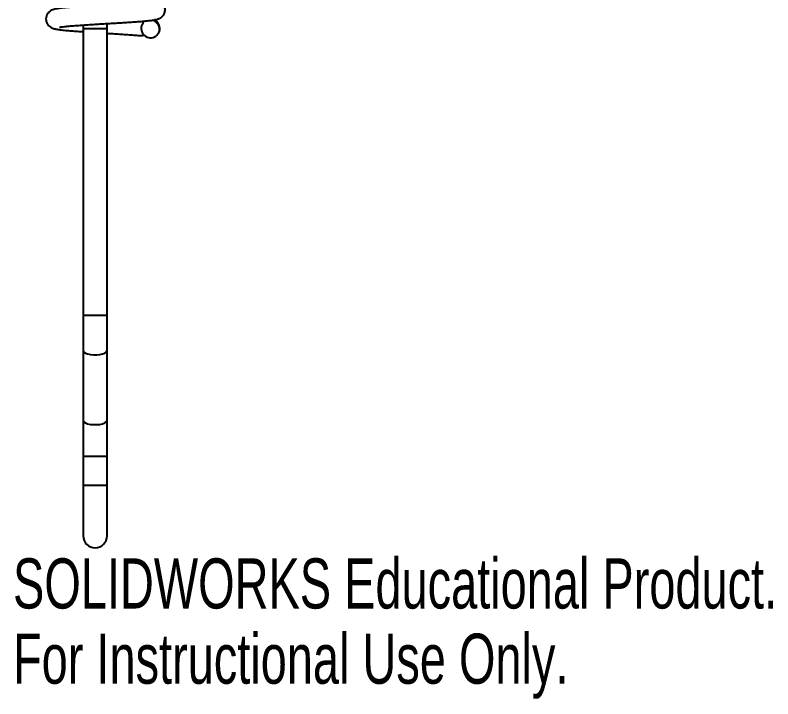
# Model space of a CAD drawing. Header units: centimetres. Extents: x -0.9 to 6.4, y -6.5 to 6.6.
# Drawn here: x -0.86 to 6.45, y -6.46 to 0.13 of the extents above; entities that cross this region are included whole.
import ezdxf

# ---------------------------------------------------------------- set-up
doc = ezdxf.new("R2010")
doc.units = ezdxf.units.CM
doc.styles.add('SLDTEXTSTYLE0', font='TXT', dxfattribs={"width": 0.7})

msp = doc.modelspace()

# ---------------------------------------------------------------- linework, layer by layer
at = {"color": 7, "linetype": 'Continuous', "lineweight": 25}
for p, q in [((-0.2029, 0.0327), (-0.2029, -4.892)), ((-0.2029, 0), (0.0271, 0)), ((0.0271, -4.892), (0.0271, 0.0467)), ((-0.2029, -2.7649), (0.0271, -2.7649)), ((-0.2029, -4.123), (0.0271, -4.123)), ((0.0271, -4.4067), (-0.2029, -4.4067))]:
    msp.add_line(p, q, dxfattribs=at)
at = {"color": 7, "linetype": 'Continuous', "lineweight": 25, "flags": 128}
for points in [[(-0.2029, -3.1069), (-0.2026, -3.1096), (-0.1962, -3.1201), (-0.1818, -3.1296), (-0.1604, -3.1374), (-0.1337, -3.143), (-0.1035, -3.1459), (-0.0722, -3.1459), (-0.0421, -3.143), (-0.0153, -3.1374), (0.0061, -3.1296), (0.0205, -3.1201), (0.0269, -3.1096), (0.0271, -3.1069)], [(-0.2029, -3.781), (-0.2026, -3.7837), (-0.1962, -3.7942), (-0.1818, -3.8037), (-0.1604, -3.8115), (-0.1337, -3.8171), (-0.1035, -3.82), (-0.0722, -3.82), (-0.0421, -3.8171), (-0.0153, -3.8115), (0.0061, -3.8037), (0.0205, -3.7942), (0.0269, -3.7837), (0.0271, -3.781)]]:
    msp.add_lwpolyline(points, dxfattribs=at)
at = {"color": 7, "linetype": 'Continuous', "lineweight": 25}
for centre, radius, start, end in [((0.4464, -0.0001), 0.0897, 126.36275, 66.62409), ((-0.0879, -4.892), 0.115, 180, 0)]:
    msp.add_arc(centre, radius, start, end, dxfattribs=at)
for points, knots in [([(0.0393, 0.2272), (0.0212, 0.2262), (-0.0169, 0.2239), (-0.0742, 0.2205), (-0.1319, 0.217), (-0.1887, 0.2134), (-0.2454, 0.2097), (-0.3011, 0.2056), (-0.3536, 0.2014), (-0.3985, 0.1971), (-0.4349, 0.1927), (-0.4633, 0.1883), (-0.4855, 0.1832), (-0.5025, 0.1778), (-0.5219, 0.1671), (-0.5383, 0.1533), (-0.5532, 0.1323), (-0.5618, 0.1065), (-0.5624, 0.0791), (-0.5556, 0.0548), (-0.5449, 0.0364), (-0.5296, 0.0195), (-0.5089, 0.006), (-0.4845, -0.0027), (-0.4534, -0.0092), (-0.4128, -0.0146), (-0.3613, -0.0199), (-0.3044, -0.0246), (-0.2529, -0.0285), (-0.2173, -0.0309), (-0.2029, -0.0319)], [0, 0, 0, 0, 0.0369743, 0.0777793, 0.1169831, 0.1574367, 0.2003788, 0.2458279, 0.2938013, 0.3431333, 0.3884277, 0.429195, 0.4656047, 0.4985414, 0.5153407, 0.533693, 0.5542543, 0.5749209, 0.5948108, 0.613074, 0.629345, 0.6439965, 0.6711108, 0.7101025, 0.7576816, 0.8142908, 0.8734767, 0.9206618, 0.9677437, 1, 1, 1, 1]), ([(-0.4312, 0.0117), (-0.4299, 0.0119), (-0.4269, 0.0123), (-0.4074, 0.0153), (-0.3796, 0.0185), (-0.3375, 0.0226), (-0.2804, 0.0272), (-0.2121, 0.032), (-0.1408, 0.0366), (-0.0741, 0.0407), (-0.0154, 0.0442), (0.0349, 0.0472), (0.0818, 0.0499), (0.1311, 0.0529), (0.1871, 0.0563), (0.2488, 0.0603), (0.3122, 0.0647), (0.3754, 0.0697), (0.4295, 0.0748), (0.4697, 0.0798), (0.4954, 0.0842), (0.5131, 0.0885), (0.5271, 0.0934), (0.5387, 0.099), (0.5495, 0.1059), (0.5618, 0.1163), (0.5764, 0.1345), (0.5879, 0.1636), (0.5877, 0.1929), (0.581, 0.2149), (0.5727, 0.2311), (0.5595, 0.2473), (0.5466, 0.258), (0.5362, 0.2621), (0.5341, 0.2629)], [0, 0, 0, 0, 0.02625, 0.058246, 0.095881, 0.139231, 0.188356, 0.241513, 0.29002, 0.332645, 0.369293, 0.399886, 0.426229, 0.456928, 0.493109, 0.534859, 0.582262, 0.632192, 0.690523, 0.738872, 0.777085, 0.80507, 0.826303, 0.843428, 0.853901, 0.863831, 0.878945, 0.900892, 0.924376, 0.935182, 0.946155, 0.96101, 0.992029, 1, 1, 1, 1]), ([(0.5328, -0.0247), (0.5341, -0.0096), (0.5368, 0.0205), (0.5073, 0.0561), (0.4826, 0.0737), (0.4711, 0.0792), (0.4693, 0.08)], [0, 0, 0, 0, 0.38637, 0.776609, 0.966169, 1, 1, 1, 1]), ([(0.0271, -0.0466), (0.046, -0.0478), (0.0868, -0.0504), (0.148, -0.0544), (0.2119, -0.0588), (0.2737, -0.0634), (0.3192, -0.0669), (0.3478, -0.0688), (0.3634, -0.0694), (0.3724, -0.0688), (0.3765, -0.068), (0.3767, -0.0667), (0.3768, -0.0664)], [0, 0, 0, 0, 0.111446, 0.239897, 0.373119, 0.524699, 0.693403, 0.783367, 0.865179, 0.933771, 0.989722, 1, 1, 1, 1])]:
    msp.add_open_spline(points, degree=3, knots=knots, dxfattribs=at)

# ---------------------------------------------------------------- texts
at = {"color": 7, "linetype": 'Continuous', "char_height": 0.483362, "attachment_point": 1, "style": 'SLDTEXTSTYLE0'}
for s, insert in [('SOLIDWORKS Educational Product.', (-0.8792, -5.109)), ('For Instructional Use Only.', (-0.8792, -5.834))]:
    msp.add_mtext(s, dxfattribs=dict(at, insert=insert))

doc.saveas('drawing.dxf')
